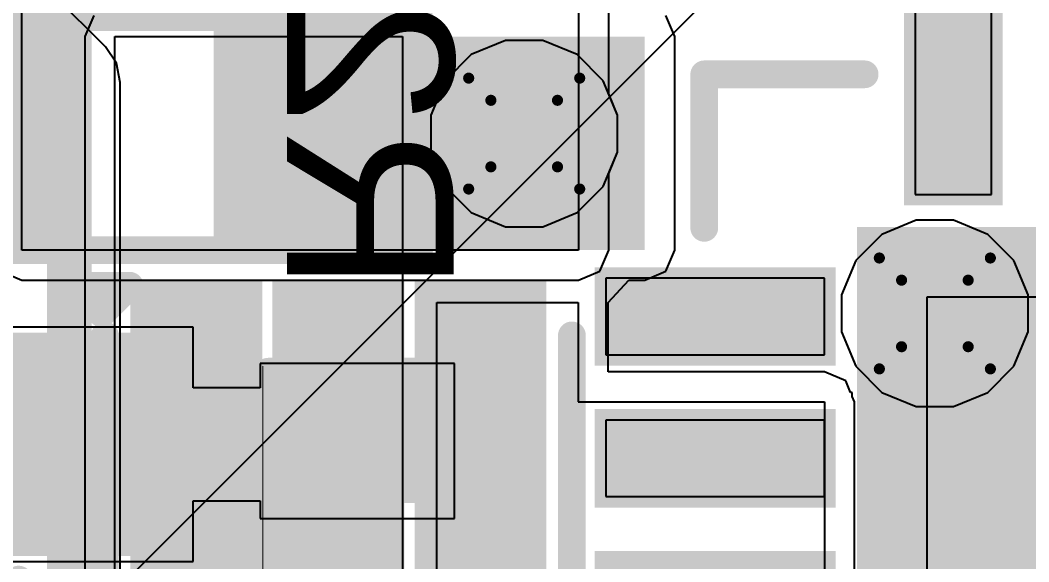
# Model space of a CAD drawing. Header units: inches. Extents: x -6 to 5433, y -4 to 5447.
# Drawn here: x 1.947 to 6.562, y 9.53 to 12.012 of the extents above; entities that cross this region are included whole.
import ezdxf

# ---------------------------------------------------------------- set-up
doc = ezdxf.new("R2010")
doc.units = ezdxf.units.IN
for name, color, linetype in [('Bottom Layer', 5, 'Continuous'), ('Bottom Overlay', 54, 'Continuous'), ('Bottom Paste', 16, 'Continuous'), ('Bottom Solder', 6, 'Continuous'), ('Drill Drawing', 1, 'Continuous'), ('Ground', 16, 'Continuous'), ('Power', 76, 'Continuous'), ('Top Layer', 1, 'Continuous'), ('Top Overlay', 2, 'Continuous'), ('Top Paste', 8, 'Continuous'), ('Top Solder', 216, 'Continuous'), ('Via Holes', 16, 'Continuous')]:
    doc.layers.add(name, color=color, linetype=linetype)
doc.styles.add('Arial', font='', dxfattribs={"height": 0.2})
doc.styles.get('Arial').set_extended_font_data('Arial')

# ---------------------------------------------------------------- blocks, each defined once
blk = doc.blocks.new('R___0402_B_12')
at = {"layer": 'Bottom Layer'}
for points in [[(-0.2413, 0.3175), (-0.2413, -0.3175), (-0.6985, -0.3175), (-0.6985, 0.3175)], [(0.6985, 0.3175), (0.6985, -0.3175), (0.2413, -0.3175), (0.2413, 0.3175)]]:
    blk.add_hatch(color=5, dxfattribs=at).paths.add_polyline_path(points)
at = {"layer": 'Bottom Paste'}
for points in [[(-0.2413, 0.3175), (-0.2413, -0.3175), (-0.6985, -0.3175), (-0.6985, 0.3175)], [(0.6985, 0.3175), (0.6985, -0.3175), (0.2413, -0.3175), (0.2413, 0.3175)]]:
    blk.add_hatch(color=16, dxfattribs=at).paths.add_polyline_path(points)
at = {"layer": 'Bottom Solder'}
for points in [[(-0.1863, 0.3725), (-0.1863, -0.3725), (-0.7535, -0.3725), (-0.7535, 0.3725)], [(0.7535, 0.3725), (0.7535, -0.3725), (0.1863, -0.3725), (0.1863, 0.3725)]]:
    blk.add_hatch(color=6, dxfattribs=at).paths.add_polyline_path(points)
at = {"layer": 'Bottom Overlay'}
for points in [[(-0.7874, 0.4064, 0.127, 0.127, 0), (0.7874, 0.4064, 0.127, 0.127, 0)], [(-0.7874, 0.4064, 0.127, 0.127, 0), (-0.7874, -0.4064, 0.127, 0.127, 0)], [(0.7874, 0.4064, 0.127, 0.127, 0), (0.7874, -0.4064, 0.127, 0.127, 0)], [(-0.8128, 0.4318, 0.00323, 0.00323, 0), (0.8128, 0.4318, 0.00323, 0.00323, 0)], [(-0.7874, -0.4064, 0.127, 0.127, 0), (0.7874, -0.4064, 0.127, 0.127, 0)]]:
    blk.add_lwpolyline(points, format="xyseb", dxfattribs=at)
for points in [[(-0.8191, 0.4064, 0.0635, 0.0635, 1), (-0.7556, 0.4064, 0.0635, 0.0635, 1)], [(-0.8191, 0.4064, 0.0635, 0.0635, 1), (-0.7556, 0.4064, 0.0635, 0.0635, 1)], [(0.7556, 0.4064, 0.0635, 0.0635, 1), (0.8191, 0.4064, 0.0635, 0.0635, 1)], [(0.7556, 0.4064, 0.0635, 0.0635, 1), (0.8191, 0.4064, 0.0635, 0.0635, 1)], [(-0.8136, 0.4318, 0.00161, 0.00161, 1), (-0.812, 0.4318, 0.00161, 0.00161, 1)], [(0.812, 0.4318, 0.00161, 0.00161, 1), (0.8136, 0.4318, 0.00161, 0.00161, 1)], [(-0.8191, -0.4064, 0.0635, 0.0635, 1), (-0.7556, -0.4064, 0.0635, 0.0635, 1)], [(-0.8191, -0.4064, 0.0635, 0.0635, 1), (-0.7556, -0.4064, 0.0635, 0.0635, 1)], [(0.7556, -0.4064, 0.0635, 0.0635, 1), (0.8191, -0.4064, 0.0635, 0.0635, 1)], [(0.7556, -0.4064, 0.0635, 0.0635, 1), (0.8191, -0.4064, 0.0635, 0.0635, 1)]]:
    blk.add_lwpolyline(points, format="xyseb", close=True, dxfattribs=at)
blk = doc.blocks.new('SOT_23_B_13')
at = {"layer": 'Bottom Layer'}
for points in [[(-1.36, 1.46), (-0.54, 1.46), (-0.54, 0.54), (-1.36, 0.54)], [(0.54, 1.46), (1.36, 1.46), (1.36, 0.54), (0.54, 0.54)], [(-0.41, -0.54), (0.41, -0.54), (0.41, -1.46), (-0.41, -1.46)]]:
    blk.add_hatch(color=5, dxfattribs=at).paths.add_polyline_path(points)
at = {"layer": 'Bottom Paste'}
for points in [[(-1.36, 1.46), (-0.54, 1.46), (-0.54, 0.54), (-1.36, 0.54)], [(0.54, 1.46), (1.36, 1.46), (1.36, 0.54), (0.54, 0.54)], [(-0.41, -0.54), (0.41, -0.54), (0.41, -1.46), (-0.41, -1.46)]]:
    blk.add_hatch(color=16, dxfattribs=at).paths.add_polyline_path(points)
at = {"layer": 'Bottom Solder'}
for points in [[(-1.4616, 1.5616), (-0.4384, 1.5616), (-0.4384, 0.4384), (-1.4616, 0.4384)], [(0.4384, 1.5616), (1.4616, 1.5616), (1.4616, 0.4384), (0.4384, 0.4384)], [(-0.5116, -0.4384), (0.5116, -0.4384), (0.5116, -1.5616), (-0.5116, -1.5616)]]:
    blk.add_hatch(color=6, dxfattribs=at).paths.add_polyline_path(points)
at = {"layer": 'Bottom Overlay'}
for points in [[(-1.6764, 1.0414, 0.127, 0.127, 0), (-1.6764, 1.2954, 0.127, 0.127, 0)], [(-1.5494, 1.1684, 0.127, 0.127, 0), (-1.6764, 1.2954, 0.127, 0.127, 0)], [(-1.6764, 1.0414, 0.127, 0.127, 0), (-1.5494, 1.1684, 0.127, 0.127, 0)], [(0.3302, 0.7874, 0.127, 0.127, 0), (-0.3302, 0.7874, 0.127, 0.127, 0)], [(-1.5494, -0.8128, 0.127, 0.127, 0), (-1.5494, 0.5842, 0.127, 0.127, 0)], [(1.5494, -0.8128, 0.127, 0.127, 0), (1.5494, 0.5842, 0.127, 0.127, 0)], [(-0.5588, -0.8128, 0.127, 0.127, 0), (-1.5494, -0.8128, 0.127, 0.127, 0)], [(1.5494, -0.8128, 0.127, 0.127, 0), (0.5588, -0.8128, 0.127, 0.127, 0)]]:
    blk.add_lwpolyline(points, format="xyseb", dxfattribs=at)
for points in [[(-1.7082, 1.2954, 0.0635, 0.0635, 1), (-1.6446, 1.2954, 0.0635, 0.0635, 1)], [(-1.7082, 1.2954, 0.0635, 0.0635, 1), (-1.6446, 1.2954, 0.0635, 0.0635, 1)], [(-1.5812, 1.1684, 0.0635, 0.0635, 1), (-1.5176, 1.1684, 0.0635, 0.0635, 1)], [(-1.5812, 1.1684, 0.0635, 0.0635, 1), (-1.5176, 1.1684, 0.0635, 0.0635, 1)], [(-1.7082, 1.0414, 0.0635, 0.0635, 1), (-1.6446, 1.0414, 0.0635, 0.0635, 1)], [(-1.7082, 1.0414, 0.0635, 0.0635, 1), (-1.6446, 1.0414, 0.0635, 0.0635, 1)], [(-0.3619, 0.7874, 0.0635, 0.0635, 1), (-0.2984, 0.7874, 0.0635, 0.0635, 1)], [(0.2984, 0.7874, 0.0635, 0.0635, 1), (0.3619, 0.7874, 0.0635, 0.0635, 1)], [(-1.5812, 0.5842, 0.0635, 0.0635, 1), (-1.5176, 0.5842, 0.0635, 0.0635, 1)], [(1.5176, 0.5842, 0.0635, 0.0635, 1), (1.5812, 0.5842, 0.0635, 0.0635, 1)], [(-1.5812, -0.8128, 0.0635, 0.0635, 1), (-1.5176, -0.8128, 0.0635, 0.0635, 1)], [(-1.5812, -0.8128, 0.0635, 0.0635, 1), (-1.5176, -0.8128, 0.0635, 0.0635, 1)], [(-0.5905, -0.8128, 0.0635, 0.0635, 1), (-0.5271, -0.8128, 0.0635, 0.0635, 1)], [(0.5271, -0.8128, 0.0635, 0.0635, 1), (0.5905, -0.8128, 0.0635, 0.0635, 1)], [(1.5176, -0.8128, 0.0635, 0.0635, 1), (1.5812, -0.8128, 0.0635, 0.0635, 1)], [(1.5176, -0.8128, 0.0635, 0.0635, 1), (1.5812, -0.8128, 0.0635, 0.0635, 1)]]:
    blk.add_lwpolyline(points, format="xyseb", close=True, dxfattribs=at)
blk = doc.blocks.new('TL3340AF160QG_33')
at = {"layer": 'Top Solder'}
blk.add_line((0.7722, 1.9528), (-5441.5052, 5436.5959), dxfattribs=at)
blk = doc.blocks.new('16_QFN__4_4__38')
at = {"layer": 'Top Layer'}
for points in [[(1.35, 1.35), (1.35, -1.35), (-1.35, -1.35), (-1.35, 1.35)], [(2.55, -0.1654), (2.55, -0.5154), (1.55, -0.5154), (1.55, -0.1654)], [(2.55, -0.8156), (2.55, -1.1656), (1.55, -1.1656), (1.55, -0.8156)], [(1.1351, -1.55), (1.1351, -2.55), (0.7851, -2.55), (0.7851, -1.55)]]:
    blk.add_hatch(color=1, dxfattribs=at).paths.add_polyline_path(points)
at = {"layer": 'Top Solder'}
for points in [[(1.4008, 1.4008), (1.4008, -1.4008), (-1.4008, -1.4008), (-1.4008, 1.4008)], [(2.6008, 0.5357), (2.6008, 0.0841), (1.4992, 0.0841), (1.4992, 0.5357)], [(2.6008, -0.1146), (2.6008, -0.5662), (1.4992, -0.5662), (1.4992, -0.1146)], [(2.6008, -0.7648), (2.6008, -1.2164), (1.4992, -1.2164), (1.4992, -0.7648)], [(1.1859, -1.4992), (1.1859, -2.6008), (0.7343, -2.6008), (0.7343, -1.4992)]]:
    blk.add_hatch(color=216, dxfattribs=at).paths.add_polyline_path(points)
at = {"layer": 'Top Overlay'}
for points in [[(2.1, -1.3967, 0.127, 0.127, 0), (2.1, -2.1, 0.127, 0.127, 0)], [(2.1, -2.1, 0.127, 0.127, 0), (1.3663, -2.1, 0.127, 0.127, 0)]]:
    blk.add_lwpolyline(points, format="xyseb", dxfattribs=at)
for points in [[(2.0682, -1.3967, 0.0635, 0.0635, 1), (2.1317, -1.3967, 0.0635, 0.0635, 1)], [(1.3345, -2.1, 0.0635, 0.0635, 1), (1.398, -2.1, 0.0635, 0.0635, 1)], [(2.0682, -2.1, 0.0635, 0.0635, 1), (2.1317, -2.1, 0.0635, 0.0635, 1)], [(2.0682, -2.1, 0.0635, 0.0635, 1), (2.1317, -2.1, 0.0635, 0.0635, 1)]]:
    blk.add_lwpolyline(points, format="xyseb", close=True, dxfattribs=at)
at = {"layer": 'Top Paste'}
for p, q in [((1.08, 1.08), (1.08, -1.08)), ((2.55, -0.1654), (1.55, -0.1654)), ((1.55, -0.1654), (1.55, -0.5154)), ((2.55, -0.5154), (2.55, -0.1654)), ((1.55, -0.5154), (2.55, -0.5154)), ((2.55, -0.5154), (2.55, -0.5154)), ((2.55, -0.8156), (1.55, -0.8156)), ((1.55, -0.8156), (1.55, -1.1656)), ((2.55, -1.1656), (2.55, -0.8156)), ((1.08, -1.08), (-1.08, -1.08)), ((1.55, -1.1656), (2.55, -1.1656)), ((2.55, -1.1656), (2.55, -1.1656)), ((1.1351, -1.55), (0.7851, -1.55)), ((0.7851, -1.55), (0.7851, -2.55)), ((1.1351, -2.55), (1.1351, -1.55))]:
    blk.add_line(p, q, dxfattribs=at)
blk = doc.blocks.new('CSD17313Q2_39')
at = {"layer": 'Top Layer'}
for points in [[(-1.15, 0.85), (-0.695, 0.85), (-0.695, 0.45), (-1.15, 0.45)], [(-0.55, 0.85), (0.55, 0.85), (0.55, -0.2), (-0.55, -0.2)], [(1.15, 0.45), (0.695, 0.45), (0.695, 0.85), (1.15, 0.85)], [(-1.15, 0.2), (-0.695, 0.2), (-0.695, -0.2), (-1.15, -0.2)], [(1.15, -0.2), (0.695, -0.2), (0.695, 0.2), (1.15, 0.2)], [(-1.15, -0.45), (-0.695, -0.45), (-0.695, -0.85), (-1.15, -0.85)], [(-0.329, -0.45), (0.521, -0.45), (0.521, -0.85), (-0.329, -0.85)], [(1.15, -0.85), (0.695, -0.85), (0.695, -0.45), (1.15, -0.45)]]:
    blk.add_hatch(color=1, dxfattribs=at).paths.add_polyline_path(points)
at = {"layer": 'Top Paste'}
for points in [[(-0.5, 0.8), (0.5, 0.8), (0.5, -0.15), (-0.5, -0.15)], [(-0.279, -0.5), (0.471, -0.5), (0.471, -0.8), (-0.279, -0.8)]]:
    blk.add_hatch(color=8, dxfattribs=at).paths.add_polyline_path(points)
at = {"layer": 'Top Solder'}
for points in [[(-1.2516, 0.9516), (-0.5934, 0.9516), (-0.5934, 0.3484), (-1.2516, 0.3484)], [(-0.6516, 0.9516), (0.6516, 0.9516), (0.6516, -0.3016), (-0.6516, -0.3016)], [(1.2516, 0.3484), (0.5934, 0.3484), (0.5934, 0.9516), (1.2516, 0.9516)], [(-1.2516, 0.3016), (-0.5934, 0.3016), (-0.5934, -0.3016), (-1.2516, -0.3016)], [(1.2516, -0.3016), (0.5934, -0.3016), (0.5934, 0.3016), (1.2516, 0.3016)], [(-1.2516, -0.3484), (-0.5934, -0.3484), (-0.5934, -0.9516), (-1.2516, -0.9516)], [(-0.4306, -0.3484), (0.6226, -0.3484), (0.6226, -0.9516), (-0.4306, -0.9516)], [(1.2516, -0.9516), (0.5934, -0.9516), (0.5934, -0.3484), (1.2516, -0.3484)]]:
    blk.add_hatch(color=216, dxfattribs=at).paths.add_polyline_path(points)
at = {"layer": 'Top Overlay'}
for points in [[(-1, 1.0684, 0.127, 0.127, 0), (1, 1.0684, 0.127, 0.127, 0)], [(-1.4478, 0.762, 0.127, 0.127, 0), (-1.4478, 0.508, 0.127, 0.127, 0)], [(-1.4478, 0.762, 0.127, 0.127, 0), (-1.3208, 0.635, 0.127, 0.127, 0)], [(-1.3208, 0.635, 0.127, 0.127, 0), (-1.4478, 0.508, 0.127, 0.127, 0)], [(-1, -1.0684, 0.127, 0.127, 0), (1, -1.0684, 0.127, 0.127, 0)]]:
    blk.add_lwpolyline(points, format="xyseb", dxfattribs=at)
for points in [[(-1.0318, 1.0684, 0.0635, 0.0635, 1), (-0.9683, 1.0684, 0.0635, 0.0635, 1)], [(0.9683, 1.0684, 0.0635, 0.0635, 1), (1.0318, 1.0684, 0.0635, 0.0635, 1)], [(-1.4795, 0.762, 0.0635, 0.0635, 1), (-1.4161, 0.762, 0.0635, 0.0635, 1)], [(-1.4795, 0.762, 0.0635, 0.0635, 1), (-1.4161, 0.762, 0.0635, 0.0635, 1)], [(-1.3525, 0.635, 0.0635, 0.0635, 1), (-1.2891, 0.635, 0.0635, 0.0635, 1)], [(-1.3525, 0.635, 0.0635, 0.0635, 1), (-1.2891, 0.635, 0.0635, 0.0635, 1)], [(-1.4795, 0.508, 0.0635, 0.0635, 1), (-1.4161, 0.508, 0.0635, 0.0635, 1)], [(-1.4795, 0.508, 0.0635, 0.0635, 1), (-1.4161, 0.508, 0.0635, 0.0635, 1)], [(-1.0318, -1.0684, 0.0635, 0.0635, 1), (-0.9683, -1.0684, 0.0635, 0.0635, 1)], [(0.9683, -1.0684, 0.0635, 0.0635, 1), (1.0318, -1.0684, 0.0635, 0.0635, 1)]]:
    blk.add_lwpolyline(points, format="xyseb", close=True, dxfattribs=at)
blk = doc.blocks.new('R___0603_68')
at = {"layer": 'Top Layer'}
for points in [[(-0.381, 0.4445), (-0.381, -0.4445), (-1.143, -0.4445), (-1.143, 0.4445)], [(1.143, 0.4445), (1.143, -0.4445), (0.381, -0.4445), (0.381, 0.4445)]]:
    blk.add_hatch(color=1, dxfattribs=at).paths.add_polyline_path(points)
at = {"layer": 'Top Paste'}
for points in [[(-0.381, 0.4445), (-0.381, -0.4445), (-1.143, -0.4445), (-1.143, 0.4445)], [(1.143, 0.4445), (1.143, -0.4445), (0.381, -0.4445), (0.381, 0.4445)]]:
    blk.add_hatch(color=8, dxfattribs=at).paths.add_polyline_path(points)
at = {"layer": 'Top Solder'}
for points in [[(-0.2794, 0.5461), (-0.2794, -0.5461), (-1.2446, -0.5461), (-1.2446, 0.5461)], [(1.2446, 0.5461), (1.2446, -0.5461), (0.2794, -0.5461), (0.2794, 0.5461)]]:
    blk.add_hatch(color=216, dxfattribs=at).paths.add_polyline_path(points)
at = {"layer": 'Top Overlay'}
for points in [[(-1.2192, 0.5334, 0.127, 0.127, 0), (-1.2192, -0.5334, 0.127, 0.127, 0)], [(1.2192, 0.5334, 0.127, 0.127, 0), (-1.2192, 0.5334, 0.127, 0.127, 0)], [(1.2192, 0.5334, 0.127, 0.127, 0), (1.2192, -0.5334, 0.127, 0.127, 0)], [(1.2192, -0.5334, 0.127, 0.127, 0), (-1.2192, -0.5334, 0.127, 0.127, 0)]]:
    blk.add_lwpolyline(points, format="xyseb", dxfattribs=at)
for points in [[(-1.25095, 0.5334, 0.0635, 0.0635, 1), (-1.18745, 0.5334, 0.0635, 0.0635, 1)], [(-1.25095, 0.5334, 0.0635, 0.0635, 1), (-1.18745, 0.5334, 0.0635, 0.0635, 1)], [(1.18745, 0.5334, 0.0635, 0.0635, 1), (1.25095, 0.5334, 0.0635, 0.0635, 1)], [(1.18745, 0.5334, 0.0635, 0.0635, 1), (1.25095, 0.5334, 0.0635, 0.0635, 1)], [(-1.25095, -0.5334, 0.0635, 0.0635, 1), (-1.18745, -0.5334, 0.0635, 0.0635, 1)], [(-1.25095, -0.5334, 0.0635, 0.0635, 1), (-1.18745, -0.5334, 0.0635, 0.0635, 1)], [(1.18745, -0.5334, 0.0635, 0.0635, 1), (1.25095, -0.5334, 0.0635, 0.0635, 1)], [(1.18745, -0.5334, 0.0635, 0.0635, 1), (1.25095, -0.5334, 0.0635, 0.0635, 1)]]:
    blk.add_lwpolyline(points, format="xyseb", close=True, dxfattribs=at)

msp = doc.modelspace()

# ---------------------------------------------------------------- hatches: boundary and pattern name
at = {"layer": 'Bottom Layer'}
h = msp.add_hatch(color=5, dxfattribs=at)
edge = h.paths.add_edge_path()
edge.add_arc((4.2533, 11.4919), 0.3, 0, 360)
h = msp.add_hatch(color=5, dxfattribs=at)
edge = h.paths.add_edge_path()
edge.add_arc((6.1324, 10.668), 0.3, 0, 360)
at = {"layer": 'Ground'}
h = msp.add_hatch(color=16, dxfattribs=at)
edge = h.paths.add_edge_path()
edge.add_arc((4.2533, 11.4919), 0.3, 0, 360)
h = msp.add_hatch(color=16, dxfattribs=at)
edge = h.paths.add_edge_path()
edge.add_arc((6.1324, 10.668), 0.3, 0, 360)
at = {"layer": 'Power'}
h = msp.add_hatch(color=76, dxfattribs=at)
edge = h.paths.add_edge_path()
edge.add_arc((4.2533, 11.4919), 0.3, 0, 360)
h = msp.add_hatch(color=76, dxfattribs=at)
edge = h.paths.add_edge_path()
edge.add_arc((6.1324, 10.668), 0.3, 0, 360)
at = {"layer": 'Top Layer'}
msp.add_hatch(color=1, dxfattribs=at).paths.add_polyline_path([(3.3152, 10.9585), (4.8049, 10.9585), (4.8049, 11.9364), (3.3152, 11.9364)])
h = msp.add_hatch(color=1, dxfattribs=at)
edge = h.paths.add_edge_path()
edge.add_arc((4.2533, 11.4919), 0.3, 0, 360)
h = msp.add_hatch(color=1, dxfattribs=at)
edge = h.paths.add_edge_path()
edge.add_arc((6.1324, 10.668), 0.3, 0, 360)
at = {"layer": 'Via Holes'}
h = msp.add_hatch(color=7, dxfattribs=at)
edge = h.paths.add_edge_path()
edge.add_arc((4.2533, 11.4919), 0.15, 0, 360)
h = msp.add_hatch(color=7, dxfattribs=at)
edge = h.paths.add_edge_path()
edge.add_arc((6.1324, 10.668), 0.15, 0, 360)

# ---------------------------------------------------------------- linework, layer by layer
at = {"layer": 'Bottom Layer'}
for p, q in [((1.9551, 10.9585), (1.9551, 15.8871)), ((4.5025, 13.2046), (4.5025, 10.9585)), ((4.64, 11.674), (4.64, 13.2046)), ((4.6802, 11.5769), (4.64, 11.674)), ((4.6802, 11.407), (4.6802, 11.5769)), ((4.64, 11.3098), (4.6802, 11.407)), ((4.64, 10.9585), (4.64, 11.3098)), ((4.5025, 10.9585), (1.9551, 10.9585)), ((4.5997, 10.8613), (4.64, 10.9585)), ((1.8579, 10.8613), (1.9551, 10.8211)), ((4.5025, 10.8211), (4.5997, 10.8613)), ((1.9551, 10.8211), (4.5025, 10.8211)), ((2.7394, 10.6056), (1.5654, 10.6056)), ((2.7394, 10.3276), (2.7394, 10.6056)), ((3.9337, 10.4394), (3.0447, 10.4394)), ((3.0447, 10.4394), (3.0447, 10.3276)), ((3.9337, 9.7282), (3.9337, 10.4394)), ((3.0447, 10.3276), (2.7394, 10.3276)), ((2.7394, 9.5316), (2.7394, 9.8096)), ((2.7394, 9.8096), (3.0447, 9.8096)), ((3.0447, 9.8096), (3.0447, 9.7282)), ((3.0447, 9.7282), (3.9337, 9.7282)), ((1.5654, 9.5316), (2.7394, 9.5316))]:
    msp.add_line(p, q, dxfattribs=at)
for points in [[(2.4732, 10.0838, 0.254, 0.254, 0), (2.4884, 10.0686, 0.254, 0.254, 0)], [(2.4884, 10.0686, 0.254, 0.254, 0), (3.4892, 10.0686, 0.254, 0.254, 0)]]:
    msp.add_lwpolyline(points, format="xyseb", dxfattribs=at)
for points in [[(2.4097, 10.0838, 0.127, 0.127, 1), (2.5367, 10.0838, 0.127, 0.127, 1)], [(2.4249, 10.0686, 0.127, 0.127, 1), (2.5519, 10.0686, 0.127, 0.127, 1)], [(2.4249, 10.0686, 0.127, 0.127, 1), (2.5519, 10.0686, 0.127, 0.127, 1)], [(3.4257, 10.0686, 0.127, 0.127, 1), (3.5527, 10.0686, 0.127, 0.127, 1)]]:
    msp.add_lwpolyline(points, format="xyseb", close=True, dxfattribs=at)
at = {"layer": 'Drill Drawing'}
for points in [[(3.9993, 11.7459, 0.0508, 0.0508, 0), (4.5073, 11.7459, 0.0508, 0.0508, 0)], [(3.9993, 11.2379, 0.0508, 0.0508, 0), (3.9993, 11.7459, 0.0508, 0.0508, 0)], [(4.5073, 11.2379, 0.0508, 0.0508, 0), (4.5073, 11.7459, 0.0508, 0.0508, 0)], [(4.1009, 11.6443, 0.0508, 0.0508, 0), (4.4057, 11.6443, 0.0508, 0.0508, 0)], [(4.1009, 11.3395, 0.0508, 0.0508, 0), (4.1009, 11.6443, 0.0508, 0.0508, 0)], [(4.4057, 11.3395, 0.0508, 0.0508, 0), (4.4057, 11.6443, 0.0508, 0.0508, 0)], [(4.1009, 11.3395, 0.0508, 0.0508, 0), (4.4057, 11.3395, 0.0508, 0.0508, 0)], [(3.9993, 11.2379, 0.0508, 0.0508, 0), (4.5073, 11.2379, 0.0508, 0.0508, 0)], [(5.8784, 10.922, 0.0508, 0.0508, 0), (6.3864, 10.922, 0.0508, 0.0508, 0)], [(5.8784, 10.414, 0.0508, 0.0508, 0), (5.8784, 10.922, 0.0508, 0.0508, 0)], [(6.3864, 10.414, 0.0508, 0.0508, 0), (6.3864, 10.922, 0.0508, 0.0508, 0)], [(5.98, 10.8204, 0.0508, 0.0508, 0), (6.2848, 10.8204, 0.0508, 0.0508, 0)], [(5.98, 10.5156, 0.0508, 0.0508, 0), (5.98, 10.8204, 0.0508, 0.0508, 0)], [(6.2848, 10.5156, 0.0508, 0.0508, 0), (6.2848, 10.8204, 0.0508, 0.0508, 0)], [(5.98, 10.5156, 0.0508, 0.0508, 0), (6.2848, 10.5156, 0.0508, 0.0508, 0)], [(5.8784, 10.414, 0.0508, 0.0508, 0), (6.3864, 10.414, 0.0508, 0.0508, 0)]]:
    msp.add_lwpolyline(points, format="xyseb", dxfattribs=at)
for points in [[(3.9866, 11.7459, 0.0254, 0.0254, 1), (4.012, 11.7459, 0.0254, 0.0254, 1)], [(3.9866, 11.7459, 0.0254, 0.0254, 1), (4.012, 11.7459, 0.0254, 0.0254, 1)], [(4.4946, 11.7459, 0.0254, 0.0254, 1), (4.52, 11.7459, 0.0254, 0.0254, 1)], [(4.4946, 11.7459, 0.0254, 0.0254, 1), (4.52, 11.7459, 0.0254, 0.0254, 1)], [(4.0882, 11.6443, 0.0254, 0.0254, 1), (4.1136, 11.6443, 0.0254, 0.0254, 1)], [(4.0882, 11.6443, 0.0254, 0.0254, 1), (4.1136, 11.6443, 0.0254, 0.0254, 1)], [(4.393, 11.6443, 0.0254, 0.0254, 1), (4.4184, 11.6443, 0.0254, 0.0254, 1)], [(4.393, 11.6443, 0.0254, 0.0254, 1), (4.4184, 11.6443, 0.0254, 0.0254, 1)], [(4.0882, 11.3395, 0.0254, 0.0254, 1), (4.1136, 11.3395, 0.0254, 0.0254, 1)], [(4.0882, 11.3395, 0.0254, 0.0254, 1), (4.1136, 11.3395, 0.0254, 0.0254, 1)], [(4.393, 11.3395, 0.0254, 0.0254, 1), (4.4184, 11.3395, 0.0254, 0.0254, 1)], [(4.393, 11.3395, 0.0254, 0.0254, 1), (4.4184, 11.3395, 0.0254, 0.0254, 1)], [(3.9866, 11.2379, 0.0254, 0.0254, 1), (4.012, 11.2379, 0.0254, 0.0254, 1)], [(3.9866, 11.2379, 0.0254, 0.0254, 1), (4.012, 11.2379, 0.0254, 0.0254, 1)], [(4.4946, 11.2379, 0.0254, 0.0254, 1), (4.52, 11.2379, 0.0254, 0.0254, 1)], [(4.4946, 11.2379, 0.0254, 0.0254, 1), (4.52, 11.2379, 0.0254, 0.0254, 1)], [(5.8657, 10.922, 0.0254, 0.0254, 1), (5.8911, 10.922, 0.0254, 0.0254, 1)], [(5.8657, 10.922, 0.0254, 0.0254, 1), (5.8911, 10.922, 0.0254, 0.0254, 1)], [(6.3737, 10.922, 0.0254, 0.0254, 1), (6.3991, 10.922, 0.0254, 0.0254, 1)], [(6.3737, 10.922, 0.0254, 0.0254, 1), (6.3991, 10.922, 0.0254, 0.0254, 1)], [(5.9673, 10.8204, 0.0254, 0.0254, 1), (5.9927, 10.8204, 0.0254, 0.0254, 1)], [(5.9673, 10.8204, 0.0254, 0.0254, 1), (5.9927, 10.8204, 0.0254, 0.0254, 1)], [(6.2721, 10.8204, 0.0254, 0.0254, 1), (6.2975, 10.8204, 0.0254, 0.0254, 1)], [(6.2721, 10.8204, 0.0254, 0.0254, 1), (6.2975, 10.8204, 0.0254, 0.0254, 1)], [(5.9673, 10.5156, 0.0254, 0.0254, 1), (5.9927, 10.5156, 0.0254, 0.0254, 1)], [(5.9673, 10.5156, 0.0254, 0.0254, 1), (5.9927, 10.5156, 0.0254, 0.0254, 1)], [(6.2721, 10.5156, 0.0254, 0.0254, 1), (6.2975, 10.5156, 0.0254, 0.0254, 1)], [(6.2721, 10.5156, 0.0254, 0.0254, 1), (6.2975, 10.5156, 0.0254, 0.0254, 1)], [(5.8657, 10.414, 0.0254, 0.0254, 1), (5.8911, 10.414, 0.0254, 0.0254, 1)], [(5.8657, 10.414, 0.0254, 0.0254, 1), (5.8911, 10.414, 0.0254, 0.0254, 1)], [(6.3737, 10.414, 0.0254, 0.0254, 1), (6.3991, 10.414, 0.0254, 0.0254, 1)], [(6.3737, 10.414, 0.0254, 0.0254, 1), (6.3991, 10.414, 0.0254, 0.0254, 1)]]:
    msp.add_lwpolyline(points, format="xyseb", close=True, dxfattribs=at)
at = {"layer": 'Ground'}
for p, q in [((4.1683, 11.9189), (4.0114, 11.8539)), ((4.3382, 11.9189), (4.1683, 11.9189)), ((4.4951, 11.8539), (4.3382, 11.9189)), ((4.0114, 11.8539), (3.8913, 11.7338)), ((4.6152, 11.7338), (4.4951, 11.8539)), ((3.8913, 11.7338), (3.8263, 11.5769)), ((4.6802, 11.5769), (4.6152, 11.7338)), ((3.8263, 11.5769), (3.8263, 11.407)), ((4.6802, 11.407), (4.6802, 11.5769)), ((3.8263, 11.407), (3.8913, 11.25)), ((4.6152, 11.25), (4.6802, 11.407)), ((3.8913, 11.25), (4.0114, 11.1299)), ((4.4951, 11.1299), (4.6152, 11.25)), ((4.0114, 11.1299), (4.1683, 11.0649)), ((4.3382, 11.0649), (4.4951, 11.1299)), ((4.1683, 11.0649), (4.3382, 11.0649))]:
    msp.add_line(p, q, dxfattribs=at)
at = {"layer": 'Power'}
for p, q in [((2.3371, 11.89), (2.0236, 12.2035)), ((4.1683, 11.9189), (4.0114, 11.8539)), ((4.3382, 11.9189), (4.1683, 11.9189)), ((4.4951, 11.8539), (4.3382, 11.9189)), ((2.3876, 11.8144), (2.3371, 11.89)), ((4.0114, 11.8539), (3.8913, 11.7338)), ((4.6152, 11.7338), (4.4951, 11.8539)), ((2.4053, 11.7252), (2.3876, 11.8144)), ((2.4053, 6.5765), (2.4053, 11.7252)), ((3.8913, 11.7338), (3.8263, 11.5769)), ((4.6802, 11.5769), (4.6152, 11.7338)), ((3.8263, 11.5769), (3.8263, 11.407)), ((4.6802, 11.407), (4.6802, 11.5769)), ((3.8263, 11.407), (3.8913, 11.25)), ((4.6152, 11.25), (4.6802, 11.407)), ((3.8913, 11.25), (4.0114, 11.1299)), ((4.4951, 11.1299), (4.6152, 11.25)), ((4.0114, 11.1299), (4.1683, 11.0649)), ((4.3382, 11.0649), (4.4951, 11.1299)), ((6.0474, 11.095), (5.8905, 11.03)), ((6.2173, 11.095), (6.0474, 11.095)), ((6.3743, 11.03), (6.2173, 11.095)), ((4.1683, 11.0649), (4.3382, 11.0649)), ((5.8905, 11.03), (5.7704, 10.9099)), ((6.4944, 10.9099), (6.3743, 11.03)), ((5.7704, 10.9099), (5.7054, 10.7529)), ((6.5594, 10.7529), (6.4944, 10.9099)), ((5.7054, 10.7529), (5.7054, 10.5831)), ((6.5594, 10.5831), (6.5594, 10.7529)), ((5.7054, 10.5831), (5.7704, 10.4261)), ((6.4944, 10.4261), (6.5594, 10.5831)), ((5.7704, 10.4261), (5.8905, 10.306)), ((6.3743, 10.306), (6.4944, 10.4261)), ((5.8905, 10.306), (6.0474, 10.241)), ((6.2173, 10.241), (6.3743, 10.306)), ((6.0474, 10.241), (6.2173, 10.241))]:
    msp.add_line(p, q, dxfattribs=at)
for points in [[(1.7822, 12.1152, 0.2032, 0.2032, 0), (2.1722, 11.7252, 0.2032, 0.2032, 0)], [(2.1722, 6.5765, 0.2032, 0.2032, 0), (2.1722, 11.7252, 0.2032, 0.2032, 0)]]:
    msp.add_lwpolyline(points, format="xyseb", dxfattribs=at)
msp.add_lwpolyline([(2.1214, 11.7252, 0.1016, 0.1016, 1), (2.223, 11.7252, 0.1016, 0.1016, 1)], format="xyseb", close=True, dxfattribs=at)
msp.add_lwpolyline([(2.1214, 11.7252, 0.1016, 0.1016, 1), (2.223, 11.7252, 0.1016, 0.1016, 1)], format="xyseb", close=True, dxfattribs=at)
at = {"layer": 'Top Layer'}
for p, q in [((2.2838, 12.0336), (2.2436, 11.9364)), ((4.9424, 11.9364), (4.9021, 12.0336)), ((2.2436, 11.9364), (2.2436, 6.5959)), ((2.381, 6.5959), (2.381, 11.9364)), ((2.381, 11.9364), (3.6962, 11.9364)), ((3.6962, 11.9364), (3.6962, 7.9675)), ((4.9424, 10.9585), (4.9424, 11.9364)), ((4.9021, 10.8613), (4.9424, 10.9585)), ((4.8049, 10.8211), (4.9021, 10.8613)), ((4.6376, 10.7174), (4.7321, 10.8211)), ((4.7321, 10.8211), (4.8049, 10.8211)), ((3.8533, 9.1785), (3.8533, 10.7174)), ((3.8533, 10.7174), (4.5001, 10.7174)), ((4.5001, 10.7174), (4.5001, 10.352)), ((4.6376, 10.3998), (4.6376, 10.7174)), ((5.6271, 10.3998), (4.6376, 10.3998)), ((5.7243, 10.3596), (5.6271, 10.3998)), ((4.5001, 10.352), (4.5007, 10.352)), ((4.5007, 10.352), (4.5007, 10.2624)), ((5.7466, 10.3057), (5.7243, 10.3596)), ((5.7541, 10.3057), (5.7466, 10.3057)), ((5.7541, 10.2876), (5.7541, 10.3057)), ((4.5007, 10.2624), (5.6271, 10.2624)), ((5.6271, 10.2624), (5.6271, 8.5282)), ((5.7646, 10.2624), (5.7541, 10.2876)), ((5.7646, 8.5282), (5.7646, 10.2624))]:
    msp.add_line(p, q, dxfattribs=at)
msp.add_lwpolyline([(4.2533, 11.4919, 0.254, 0.254, 0), (4.2533, 11.7134, 0.254, 0.254, 0)], format="xyseb", dxfattribs=at)
for points in [[(4.1898, 11.7134, 0.127, 0.127, 1), (4.3168, 11.7134, 0.127, 0.127, 1)], [(4.1898, 11.4919, 0.127, 0.127, 1), (4.3168, 11.4919, 0.127, 0.127, 1)]]:
    msp.add_lwpolyline(points, format="xyseb", close=True, dxfattribs=at)

# ---------------------------------------------------------------- block references
for name, p, rotation in [('TL3340AF160QG_33', (-3.7438, 5.9879), 270), ('16_QFN__4_4__38', (7.1772, 9.6634), 180), ('R___0603_68', (2.5532, 11.4919), 180), ('SOT_23_B_13', (1.1524, 9.1186), 270), ('CSD17313Q2_39', (3.4032, 9.5674), 90), ('R___0402_B_12', (3.4892, 9.6139), 90)]:
    msp.add_blockref(name, p, dxfattribs=dict(rotation=rotation))

# ---------------------------------------------------------------- texts
at = {"layer": 'Bottom Overlay', "style": 'Arial', "text_generation_flag": 2}
msp.add_text('R29', height=0.762, rotation=270, dxfattribs=at).set_placement((3.1685, 10.7593))

doc.saveas('drawing.dxf')
